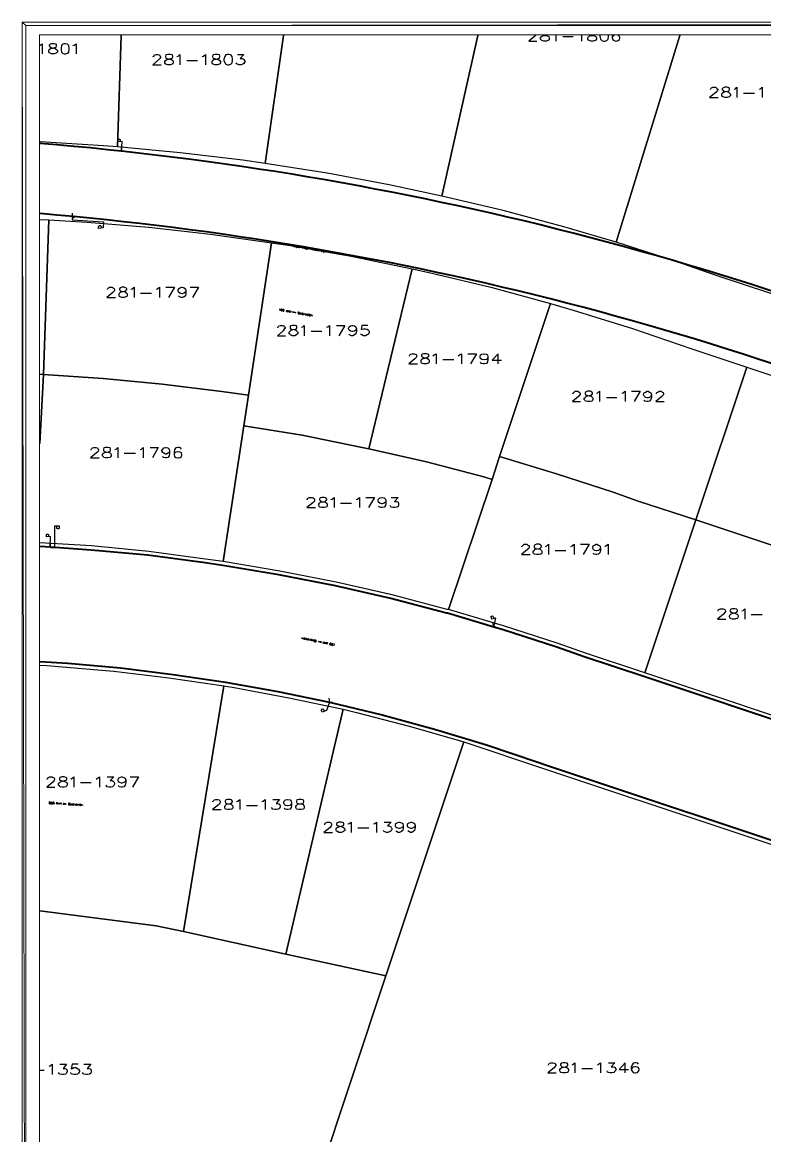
# Model space of a CAD drawing. Header units: inches. Extents: x 5 to 844, y 8 to 596.
# Drawn here: x 5.2 to 239, y 245.1 to 595.8 of the extents above; entities that cross this region are included whole.
import ezdxf

# ---------------------------------------------------------------- set-up
doc = ezdxf.new("R2010")
doc.units = ezdxf.units.IN
doc.header["$MEASUREMENT"] = 0
doc.layers.add('PDF_Geometry', color=7, linetype='Continuous')

msp = doc.modelspace()

# ---------------------------------------------------------------- linework, layer by layer
at = {"layer": 'PDF_Geometry', "lineweight": 0}
for points in [[(843.66, 595.79), (6.31, 594.76), (5.16, 595.79), (843.66, 595.79)], [(6.31, 594.76), (5.16, 595.79), (6.31, 9.14), (6.31, 594.76)], [(5.16, 595.79), (6.31, 9.14), (5.16, 8.11), (5.16, 595.79)], [(842.63, 594.76), (843.66, 595.79), (6.31, 594.76), (842.63, 594.76)], [(735.15, 143.06), (735.15, 591.8), (10.56, 591.8), (10.56, 12.74)]]:
    msp.add_lwpolyline(points, dxfattribs=at)
at = {"layer": 'PDF_Geometry', "color": 9, "lineweight": 25, "true_color": 0xbababa}
for points in [[(36.27, 591.67), (35.11, 556.57), (30.74, 556.83), (10.94, 558.11), (10.69, 558.11)], [(87.44, 591.67), (81.65, 551.3), (74.58, 552.33), (54.91, 554.64), (35.11, 556.57), (36.27, 591.67)], [(148.64, 591.67), (137.32, 541.02), (120.74, 544.62), (101.19, 548.22), (81.65, 551.3), (87.44, 591.67)], [(212.28, 591.67), (192.22, 526.49), (175.76, 531.37), (156.61, 536.52), (137.32, 541.02), (148.64, 591.67)], [(276.81, 591.67), (266.02, 559.14), (248.92, 507.72), (223.72, 516.07), (211.12, 520.45), (192.22, 526.49), (212.28, 591.67)], [(10.69, 533.69), (13.51, 533.56), (11.84, 484.83), (10.69, 484.96)], [(11.84, 484.83), (13.51, 533.56), (25.6, 532.79), (45.01, 531.24), (64.43, 529.06), (83.71, 526.36), (76.38, 478.28), (68.03, 479.43), (49.25, 481.75), (30.61, 483.55), (11.84, 484.83)], [(74.97, 468.63), (76.38, 478.28), (83.71, 526.36), (89.62, 525.46), (108.78, 522.12), (127.94, 518.13), (114.31, 461.43), (111.74, 461.95), (93.35, 465.68), (74.97, 468.63)], [(114.31, 461.43), (127.94, 518.13), (133.72, 516.85), (152.75, 512.35), (171.52, 507.2), (155.45, 458.99), (153.14, 451.79), (150.56, 452.56), (132.44, 457.32), (114.31, 461.43)], [(155.45, 458.99), (171.52, 507.2), (178.72, 505.15), (197.36, 499.36), (215.75, 493.06), (233.36, 487.15), (217.29, 439.06), (199.16, 444.98), (191.32, 447.81), (173.45, 453.59), (155.45, 458.99)], [(10.69, 484.96), (11.84, 484.83), (10.69, 463.11)], [(10.69, 463.11), (11.84, 484.83), (30.61, 483.55), (49.25, 481.75), (68.03, 479.43), (76.38, 478.28), (74.97, 468.63), (68.41, 425.95), (62.88, 426.72), (45.01, 429.04), (27.01, 430.84), (10.69, 431.86)], [(217.29, 439.06), (233.36, 487.15), (295.07, 466.71), (279, 418.49), (217.29, 439.06)], [(68.41, 425.95), (74.97, 468.63), (93.35, 465.68), (111.74, 461.95), (114.31, 461.43), (132.44, 457.32), (150.56, 452.56), (153.14, 451.79), (139.38, 410.78), (138.99, 410.78), (121.64, 415.41), (104.02, 419.39), (86.28, 422.86), (68.41, 425.95)], [(139.38, 410.78), (153.14, 451.79), (155.45, 458.99), (173.45, 453.59), (191.32, 447.81), (199.16, 444.98), (217.29, 439.06), (201.22, 390.85), (182.58, 397.02), (173.96, 400.11), (156.74, 405.64), (139.38, 410.78)], [(201.22, 390.85), (217.29, 439.06), (279, 418.49), (262.93, 370.28), (201.22, 390.85)], [(10.69, 393.29), (12.87, 393.17), (30.23, 391.75), (33.96, 391.37), (51.31, 389.31), (68.67, 386.74), (55.94, 309.34), (47.33, 311.14), (10.69, 315.9)], [(55.94, 309.34), (68.67, 386.74), (71.88, 386.22), (89.11, 383.01), (106.21, 379.41), (88.21, 302.27), (55.94, 309.34)], [(88.21, 302.27), (106.21, 379.41), (110.45, 378.38), (127.42, 374.01), (144.26, 369.12), (119.71, 295.46), (88.21, 302.27)], [(87.7, 199.03), (119.71, 295.46), (144.26, 369.12), (169.98, 360.51), (285.81, 321.94), (229.89, 154.29), (145.81, 182.19), (126.52, 188.36), (107.11, 194.02), (87.7, 199.03)], [(10.69, 315.9), (47.33, 311.14), (55.94, 309.34), (88.21, 302.27), (119.71, 295.46), (87.7, 199.03), (78.44, 201.35), (69.18, 203.4), (59.93, 205.46), (50.67, 207.26), (41.41, 209.06), (32.03, 210.73), (21.74, 212.4), (11.59, 213.95), (10.69, 214.08)]]:
    msp.add_lwpolyline(points, dxfattribs=at)
at = {"layer": 'PDF_Geometry', "lineweight": 25}
for points in [[(339.81, 591.67), (340.97, 591.28), (388.54, 575.47), (396.25, 560.04), (369.64, 480.33), (354.21, 472.62), (306.64, 488.43), (248.92, 507.72), (223.72, 516.07), (211.12, 520.45), (192.22, 526.49), (175.76, 531.37), (156.61, 536.52), (137.32, 541.02), (120.74, 544.62), (101.19, 548.22), (81.65, 551.3), (74.58, 552.33), (54.91, 554.64), (35.11, 556.57), (30.74, 556.83), (10.94, 558.11), (10.69, 558.11)], [(166.89, 591.67), (166.63, 591.41), (164.71, 589.87), (167.28, 589.87)], [(169.85, 591.67), (169.98, 591.67), (170.62, 591.54), (171.01, 591.28), (171.13, 590.9), (171.13, 590.51), (171.01, 590.13), (170.75, 590), (170.23, 589.87), (169.46, 589.87), (168.82, 590), (168.69, 590.13), (168.43, 590.51), (168.43, 590.9), (168.69, 591.28), (169.08, 591.54), (169.59, 591.67), (169.72, 591.67)], [(173.19, 591.67), (173.19, 589.87)], [(175.38, 591.28), (178.72, 591.28)], [(181.29, 591.67), (181.29, 589.87)], [(184.76, 591.67), (184.89, 591.67), (185.4, 591.54), (185.79, 591.28), (186.05, 590.9), (186.05, 590.51), (185.79, 590.13), (185.66, 590), (185.02, 589.87), (184.25, 589.87), (183.73, 590), (183.48, 590.13), (183.35, 590.51), (183.35, 590.9), (183.48, 591.28), (183.86, 591.54), (184.51, 591.67), (184.63, 591.67)], [(187.2, 591.67), (187.08, 591.67), (187.08, 591.28), (187.33, 590.51), (187.72, 590), (188.23, 589.87), (188.62, 589.87), (189.26, 590), (189.65, 590.51), (189.78, 591.28), (189.78, 591.67)], [(190.93, 591.67), (190.93, 590.9), (191.19, 590.38), (191.58, 590), (192.09, 589.87), (192.22, 589.87), (192.86, 590), (193.25, 590.38), (193.38, 590.77), (193.38, 590.9), (193.25, 591.41), (192.86, 591.67), (192.73, 591.67)], [(191.58, 591.67), (191.19, 591.41), (190.93, 590.9)], [(10.69, 588.46), (10.81, 588.58), (11.46, 588.97), (11.46, 585.88)], [(14.41, 588.97), (13.9, 588.84), (13.64, 588.58), (13.64, 588.33), (13.9, 587.94), (14.28, 587.81), (15.06, 587.68), (15.57, 587.56), (15.96, 587.17), (16.21, 586.91), (16.21, 586.4), (15.96, 586.14), (15.83, 586.01), (15.18, 585.88), (14.41, 585.88), (13.9, 586.01), (13.64, 586.14), (13.51, 586.4), (13.51, 586.91), (13.64, 587.17), (14.03, 587.56), (14.67, 587.68), (15.44, 587.81), (15.83, 587.94), (15.96, 588.33), (15.96, 588.58), (15.83, 588.84), (15.18, 588.97), (14.41, 588.97)], [(18.4, 588.97), (17.88, 588.84), (17.5, 588.46), (17.37, 587.68), (17.37, 587.17), (17.5, 586.4), (17.88, 586.01), (18.4, 585.88), (18.78, 585.88), (19.43, 586.01), (19.81, 586.4), (19.94, 587.17), (19.94, 587.68), (19.81, 588.46), (19.43, 588.84), (18.78, 588.97), (18.4, 588.97)], [(21.1, 588.46), (21.48, 588.58), (22.13, 588.97), (22.13, 585.88)], [(46.43, 584.86), (46.43, 584.99), (46.68, 585.24), (46.81, 585.5), (47.2, 585.63), (47.97, 585.63), (48.35, 585.5), (48.48, 585.24), (48.74, 584.99), (48.74, 584.73), (48.48, 584.34), (48.1, 583.96), (46.3, 582.41), (48.87, 582.41)], [(51.05, 585.63), (50.41, 585.5), (50.28, 585.11), (50.28, 584.86), (50.41, 584.47), (50.8, 584.34), (51.57, 584.21), (52.21, 584.09), (52.6, 583.7), (52.73, 583.44), (52.73, 583.06), (52.6, 582.67), (52.34, 582.54), (51.83, 582.41), (51.05, 582.41), (50.41, 582.54), (50.28, 582.67), (50.03, 583.06), (50.03, 583.44), (50.28, 583.7), (50.67, 584.09), (51.18, 584.21), (51.95, 584.34), (52.34, 584.47), (52.6, 584.86), (52.6, 585.11), (52.34, 585.5), (51.83, 585.63), (51.05, 585.63)], [(53.88, 584.99), (54.27, 585.11), (54.78, 585.63), (54.78, 582.41)], [(56.97, 583.7), (60.31, 583.7)], [(61.85, 584.99), (62.24, 585.11), (62.88, 585.63), (62.88, 582.41)], [(65.84, 585.63), (65.33, 585.5), (65.07, 585.11), (65.07, 584.86), (65.33, 584.47), (65.71, 584.34), (66.48, 584.21), (67, 584.09), (67.38, 583.7), (67.64, 583.44), (67.64, 583.06), (67.38, 582.67), (67.25, 582.54), (66.61, 582.41), (65.84, 582.41), (65.33, 582.54), (65.07, 582.67), (64.94, 583.06), (64.94, 583.44), (65.07, 583.7), (65.45, 584.09), (66.1, 584.21), (66.87, 584.34), (67.25, 584.47), (67.38, 584.86), (67.38, 585.11), (67.25, 585.5), (66.61, 585.63), (65.84, 585.63)], [(69.83, 585.63), (69.31, 585.5), (68.93, 584.99), (68.67, 584.21), (68.67, 583.7), (68.93, 583.06), (69.31, 582.54), (69.83, 582.41), (70.21, 582.41), (70.85, 582.54), (71.24, 583.06), (71.37, 583.7), (71.37, 584.21), (71.24, 584.99), (70.85, 585.5), (70.21, 585.63), (69.83, 585.63)], [(72.91, 585.63), (74.97, 585.63), (73.81, 584.34), (74.45, 584.34), (74.84, 584.21), (74.97, 584.09), (75.22, 583.57), (75.22, 583.31), (74.97, 582.8), (74.58, 582.54), (74.07, 582.41), (73.42, 582.41), (72.91, 582.54), (72.78, 582.67), (72.52, 583.06)], [(221.92, 574.57), (221.92, 574.7), (222.05, 574.96), (222.3, 575.09), (222.69, 575.34), (223.46, 575.34), (223.85, 575.09), (223.97, 574.96), (224.23, 574.7), (224.23, 574.44), (223.97, 574.06), (223.59, 573.67), (221.66, 572.13), (224.36, 572.13)], [(226.42, 575.34), (225.9, 575.09), (225.65, 574.83), (225.65, 574.57), (225.9, 574.19), (226.29, 574.06), (227.06, 573.93), (227.57, 573.8), (227.96, 573.41), (228.22, 573.16), (228.22, 572.77), (227.96, 572.39), (227.83, 572.26), (227.19, 572.13), (226.42, 572.13), (225.9, 572.26), (225.65, 572.39), (225.52, 572.77), (225.52, 573.16), (225.65, 573.41), (226.03, 573.8), (226.67, 573.93), (227.45, 574.06), (227.83, 574.19), (227.96, 574.57), (227.96, 574.83), (227.83, 575.09), (227.19, 575.34), (226.42, 575.34)], [(229.37, 574.7), (229.76, 574.83), (230.27, 575.34), (230.27, 572.13)], [(237.35, 574.7), (237.73, 574.83), (238.25, 575.34), (238.25, 572.13)], [(232.33, 573.41), (235.8, 573.41)], [(10.69, 533.69), (13.51, 533.56), (25.6, 532.79), (45.01, 531.24), (64.43, 529.06), (83.71, 526.36), (89.62, 525.46), (108.78, 522.12), (127.94, 518.13), (133.72, 516.85), (152.75, 512.35), (171.52, 507.2), (178.72, 505.15), (197.36, 499.36), (215.75, 493.06), (233.36, 487.15), (295.07, 466.71)], [(32.03, 511.57), (32.03, 511.7), (32.16, 511.96), (32.28, 512.09), (32.67, 512.35), (33.44, 512.35), (33.83, 512.09), (34.08, 511.96), (34.21, 511.7), (34.21, 511.32), (34.08, 511.06), (33.7, 510.67), (31.77, 509.13), (34.47, 509.13)], [(36.53, 512.35), (36.01, 512.09), (35.76, 511.83), (35.76, 511.57), (36.01, 511.19), (36.4, 511.06), (37.17, 510.93), (37.68, 510.8), (38.07, 510.42), (38.2, 510.16), (38.2, 509.65), (38.07, 509.39), (37.81, 509.26), (37.3, 509.13), (36.53, 509.13), (36.01, 509.26), (35.76, 509.39), (35.63, 509.65), (35.63, 510.16), (35.76, 510.42), (36.14, 510.8), (36.78, 510.93), (37.43, 511.06), (37.81, 511.19), (38.07, 511.57), (38.07, 511.83), (37.81, 512.09), (37.3, 512.35), (36.53, 512.35)], [(39.36, 511.7), (39.74, 511.83), (40.38, 512.35), (40.38, 509.13)], [(47.45, 511.7), (47.71, 511.83), (48.35, 512.35), (48.35, 509.13)], [(50.41, 512.35), (53.11, 512.35), (51.18, 509.13)], [(56.71, 511.19), (56.58, 510.8), (56.2, 510.42), (55.55, 510.29), (55.43, 510.29), (54.78, 510.42), (54.4, 510.8), (54.27, 511.19), (54.27, 511.32), (54.4, 511.83), (54.78, 512.09), (55.43, 512.35), (55.55, 512.35), (56.2, 512.09), (56.58, 511.83), (56.71, 511.19), (56.71, 510.42), (56.58, 509.65), (56.2, 509.26), (55.55, 509.13), (55.17, 509.13), (54.65, 509.26), (54.4, 509.52)], [(58, 512.35), (60.7, 512.35), (58.77, 509.13)], [(42.44, 510.42), (45.91, 510.42)], [(85.64, 499.49), (85.64, 499.75), (85.9, 500), (86.02, 500.13), (86.41, 500.26), (87.18, 500.26), (87.57, 500.13), (87.7, 500), (87.95, 499.75), (87.95, 499.36), (87.7, 499.1), (87.31, 498.59), (85.51, 497.05), (88.08, 497.05)], [(90.27, 500.26), (89.62, 500.13), (89.5, 499.87), (89.5, 499.49), (89.62, 499.23), (90.01, 499.1), (90.78, 498.98), (91.3, 498.85), (91.68, 498.46), (91.94, 498.2), (91.94, 497.69), (91.68, 497.43), (91.55, 497.3), (91.04, 497.05), (90.27, 497.05), (89.62, 497.3), (89.5, 497.43), (89.24, 497.69), (89.24, 498.2), (89.5, 498.46), (89.88, 498.85), (90.4, 498.98), (91.17, 499.1), (91.55, 499.23), (91.68, 499.49), (91.68, 499.87), (91.55, 500.13), (91.04, 500.26), (90.27, 500.26)], [(93.1, 499.75), (93.48, 499.87), (94, 500.26), (94, 497.05)], [(96.18, 498.46), (99.52, 498.46)], [(101.07, 499.75), (101.45, 499.87), (101.97, 500.26), (101.97, 497.05)], [(104.15, 500.26), (106.72, 500.26), (104.92, 497.05)], [(110.45, 499.23), (110.19, 498.85), (109.81, 498.46), (109.29, 498.33), (109.04, 498.33), (108.52, 498.46), (108.14, 498.85), (107.88, 499.23), (107.88, 499.36), (108.14, 499.87), (108.52, 500.13), (109.04, 500.26), (109.29, 500.26), (109.81, 500.13), (110.19, 499.87), (110.45, 499.23), (110.45, 498.46), (110.19, 497.69), (109.81, 497.3), (109.29, 497.05), (108.91, 497.05), (108.27, 497.3), (108.14, 497.56)], [(114.05, 500.26), (112.12, 500.26), (111.87, 498.98), (112.12, 499.1), (112.64, 499.23), (113.28, 499.23), (113.79, 499.1), (114.18, 498.85), (114.44, 498.33), (114.44, 498.08), (114.18, 497.56), (113.79, 497.3), (113.28, 497.05), (112.64, 497.05), (112.12, 497.3), (111.87, 497.43), (111.74, 497.69)], [(127.17, 490.62), (127.17, 490.75), (127.29, 491.13), (127.42, 491.26), (127.81, 491.39), (128.58, 491.39), (128.96, 491.26), (129.22, 491.13), (129.35, 490.75), (129.35, 490.49), (129.22, 490.23), (128.84, 489.72), (126.91, 488.18), (129.61, 488.18)], [(131.66, 491.39), (131.15, 491.26), (130.89, 491), (130.89, 490.62), (131.15, 490.36), (131.54, 490.23), (132.31, 489.98), (132.82, 489.85), (133.21, 489.59), (133.34, 489.33), (133.34, 488.82), (133.21, 488.56), (132.95, 488.3), (132.44, 488.18), (131.66, 488.18), (131.15, 488.3), (130.89, 488.56), (130.76, 488.82), (130.76, 489.33), (130.89, 489.59), (131.28, 489.85), (131.92, 489.98), (132.56, 490.23), (132.95, 490.36), (133.21, 490.62), (133.21, 491), (132.95, 491.26), (132.44, 491.39), (131.66, 491.39)], [(134.49, 490.75), (134.88, 491), (135.52, 491.39), (135.52, 488.18)], [(142.46, 490.75), (142.85, 491), (143.49, 491.39), (143.49, 488.18)], [(145.55, 491.39), (148.25, 491.39), (146.32, 488.18)], [(151.85, 490.36), (151.72, 489.85), (151.34, 489.59), (150.69, 489.46), (150.56, 489.46), (149.92, 489.59), (149.54, 489.85), (149.41, 490.36), (149.41, 490.49), (149.54, 491), (149.92, 491.26), (150.56, 491.39), (150.69, 491.39), (151.34, 491.26), (151.72, 491), (151.85, 490.36), (151.85, 489.59), (151.72, 488.82), (151.34, 488.3), (150.69, 488.18), (150.31, 488.18), (149.79, 488.3), (149.54, 488.69)], [(155.06, 488.18), (155.06, 491.39), (153.14, 489.33), (156.09, 489.33)], [(137.58, 489.59), (141.05, 489.59)], [(178.59, 478.79), (178.59, 478.92), (178.85, 479.18), (178.98, 479.3), (179.36, 479.56), (180.13, 479.56), (180.52, 479.3), (180.65, 479.18), (180.91, 478.92), (180.91, 478.66), (180.65, 478.28), (180.39, 477.89), (178.46, 476.35), (181.03, 476.35)], [(183.22, 479.56), (182.58, 479.3), (182.45, 479.05), (182.45, 478.79), (182.58, 478.4), (182.96, 478.28), (183.73, 478.15), (184.38, 478.02), (184.76, 477.63), (184.89, 477.38), (184.89, 476.99), (184.76, 476.6), (184.51, 476.48), (183.99, 476.35), (183.22, 476.35), (182.58, 476.48), (182.45, 476.6), (182.19, 476.99), (182.19, 477.38), (182.45, 477.63), (182.83, 478.02), (183.35, 478.15), (184.12, 478.28), (184.51, 478.4), (184.76, 478.79), (184.76, 479.05), (184.51, 479.3), (183.99, 479.56), (183.22, 479.56)], [(186.05, 478.92), (186.43, 479.05), (186.95, 479.56), (186.95, 476.35)], [(189.13, 477.63), (192.48, 477.63)], [(194.02, 478.92), (194.4, 479.05), (195.05, 479.56), (195.05, 476.35)], [(197.1, 479.56), (199.8, 479.56), (197.88, 476.35)], [(203.4, 478.4), (203.15, 478.02), (202.76, 477.63), (202.25, 477.5), (201.99, 477.5), (201.48, 477.63), (201.09, 478.02), (200.83, 478.4), (200.83, 478.66), (201.09, 479.05), (201.48, 479.3), (201.99, 479.56), (202.25, 479.56), (202.76, 479.3), (203.15, 479.05), (203.4, 478.4), (203.4, 477.63), (203.15, 476.99), (202.76, 476.48), (202.25, 476.35), (201.86, 476.35), (201.22, 476.48), (201.09, 476.73)], [(204.95, 478.79), (204.95, 478.92), (205.08, 479.18), (205.33, 479.3), (205.72, 479.56), (206.36, 479.56), (206.75, 479.3), (207, 479.18), (207.13, 478.92), (207.13, 478.66), (207, 478.28), (206.62, 477.89), (204.69, 476.35), (207.39, 476.35)], [(26.88, 461.05), (26.88, 461.18), (27.01, 461.43), (27.27, 461.69), (27.66, 461.82), (28.43, 461.82), (28.81, 461.69), (28.94, 461.43), (29.2, 461.18), (29.2, 460.92), (28.94, 460.53), (28.56, 460.15), (26.63, 458.61), (29.33, 458.61)], [(31.38, 461.82), (30.87, 461.69), (30.74, 461.31), (30.74, 461.05), (30.87, 460.79), (31.26, 460.53), (32.03, 460.41), (32.54, 460.28), (32.93, 460.02), (33.18, 459.63), (33.18, 459.25), (32.93, 458.86), (32.8, 458.73), (32.16, 458.61), (31.38, 458.61), (30.87, 458.73), (30.74, 458.86), (30.48, 459.25), (30.48, 459.63), (30.74, 460.02), (31.13, 460.28), (31.64, 460.41), (32.41, 460.53), (32.8, 460.79), (32.93, 461.05), (32.93, 461.31), (32.8, 461.69), (32.16, 461.82), (31.38, 461.82)], [(34.34, 461.18), (34.73, 461.31), (35.24, 461.82), (35.24, 458.61)], [(37.3, 460.02), (40.77, 460.02)], [(42.31, 461.18), (42.7, 461.31), (43.21, 461.82), (43.21, 458.61)], [(45.4, 461.82), (47.97, 461.82), (46.17, 458.61)], [(51.57, 460.79), (51.44, 460.28), (51.05, 460.02), (50.54, 459.76), (50.28, 459.76), (49.77, 460.02), (49.38, 460.28), (49.13, 460.79), (49.13, 460.92), (49.38, 461.31), (49.77, 461.69), (50.28, 461.82), (50.54, 461.82), (51.05, 461.69), (51.44, 461.31), (51.57, 460.79), (51.57, 460.02), (51.44, 459.25), (51.05, 458.73), (50.54, 458.61), (50.15, 458.61), (49.51, 458.73), (49.38, 458.99)], [(55.3, 461.31), (55.04, 461.69), (54.53, 461.82), (54.14, 461.82), (53.5, 461.69), (53.11, 461.18), (52.98, 460.41), (52.98, 459.63), (53.11, 458.99), (53.5, 458.73), (54.14, 458.61), (54.27, 458.61), (54.91, 458.73), (55.3, 458.99), (55.43, 459.51), (55.43, 459.63), (55.3, 460.15), (54.91, 460.41), (54.27, 460.53), (54.14, 460.53), (53.5, 460.41), (53.11, 460.15), (52.98, 459.63)], [(94.9, 445.36), (94.9, 445.49), (95.15, 445.75), (95.28, 446.01), (95.67, 446.13), (96.44, 446.13), (96.82, 446.01), (97.08, 445.75), (97.21, 445.49), (97.21, 445.23), (97.08, 444.85), (96.7, 444.46), (94.77, 442.92), (97.47, 442.92)], [(99.52, 446.13), (99.01, 446.01), (98.75, 445.62), (98.75, 445.36), (99.01, 445.11), (99.4, 444.85), (100.04, 444.72), (100.68, 444.59), (101.07, 444.33), (101.19, 443.95), (101.19, 443.56), (101.07, 443.18), (100.81, 443.05), (100.29, 442.92), (99.52, 442.92), (99.01, 443.05), (98.75, 443.18), (98.62, 443.56), (98.62, 443.95), (98.75, 444.33), (99.14, 444.59), (99.78, 444.72), (100.42, 444.85), (100.81, 445.11), (101.07, 445.36), (101.07, 445.62), (100.81, 446.01), (100.29, 446.13), (99.52, 446.13)], [(102.35, 445.49), (102.74, 445.62), (103.38, 446.13), (103.38, 442.92)], [(110.32, 445.49), (110.71, 445.62), (111.35, 446.13), (111.35, 442.92)], [(113.41, 446.13), (116.11, 446.13), (114.18, 442.92)], [(119.71, 445.11), (119.58, 444.59), (119.19, 444.33), (118.55, 444.08), (118.42, 444.08), (117.78, 444.33), (117.39, 444.59), (117.27, 445.11), (117.27, 445.23), (117.39, 445.62), (117.78, 446.01), (118.42, 446.13), (118.55, 446.13), (119.19, 446.01), (119.58, 445.62), (119.71, 445.11), (119.71, 444.33), (119.58, 443.56), (119.19, 443.05), (118.55, 442.92), (118.17, 442.92), (117.65, 443.05), (117.39, 443.31)], [(121.38, 446.13), (123.57, 446.13), (122.41, 444.85), (122.92, 444.85), (123.31, 444.72), (123.57, 444.59), (123.69, 444.08), (123.69, 443.82), (123.57, 443.31), (123.18, 443.05), (122.54, 442.92), (122.02, 442.92), (121.38, 443.05), (121.25, 443.18), (120.99, 443.56)], [(105.44, 444.33), (108.91, 444.33)], [(262.93, 370.28), (201.22, 390.85), (182.58, 397.02), (173.96, 400.11), (156.74, 405.64), (139.38, 410.78), (138.99, 410.78), (121.64, 415.41), (104.02, 419.39), (86.28, 422.86), (68.41, 425.95), (62.88, 426.72), (45.01, 429.04), (27.01, 430.84), (10.69, 431.86)], [(162.52, 430.58), (162.52, 430.71), (162.78, 430.96), (162.91, 431.09), (163.29, 431.35), (164.06, 431.35), (164.45, 431.09), (164.71, 430.96), (164.83, 430.71), (164.83, 430.32), (164.71, 430.06), (164.32, 429.68), (162.39, 428.14), (165.09, 428.14)], [(167.15, 431.35), (166.51, 431.09), (166.38, 430.84), (166.38, 430.58), (166.51, 430.19), (166.89, 430.06), (167.66, 429.94), (168.31, 429.81), (168.69, 429.42), (168.82, 429.16), (168.82, 428.65), (168.69, 428.39), (168.43, 428.26), (167.92, 428.14), (167.15, 428.14), (166.51, 428.26), (166.38, 428.39), (166.12, 428.65), (166.12, 429.16), (166.38, 429.42), (166.76, 429.81), (167.28, 429.94), (168.05, 430.06), (168.43, 430.19), (168.69, 430.58), (168.69, 430.84), (168.43, 431.09), (167.92, 431.35), (167.15, 431.35)], [(169.98, 430.71), (170.36, 430.84), (170.88, 431.35), (170.88, 428.14)], [(173.06, 429.42), (176.41, 429.42)], [(177.95, 430.71), (178.33, 430.84), (178.98, 431.35), (178.98, 428.14)], [(181.03, 431.35), (183.73, 431.35), (181.81, 428.14)], [(187.33, 430.19), (187.08, 429.81), (186.69, 429.42), (186.18, 429.29), (185.92, 429.29), (185.4, 429.42), (185.02, 429.81), (184.89, 430.19), (184.89, 430.32), (185.02, 430.84), (185.4, 431.09), (185.92, 431.35), (186.18, 431.35), (186.69, 431.09), (187.08, 430.84), (187.33, 430.19), (187.33, 429.42), (187.08, 428.65), (186.69, 428.26), (186.18, 428.14), (185.79, 428.14), (185.28, 428.26), (185.02, 428.52)], [(188.62, 430.71), (189, 430.84), (189.65, 431.35), (189.65, 428.14)], [(224.36, 410.27), (224.36, 410.39), (224.49, 410.78), (224.75, 410.91), (225.13, 411.04), (225.9, 411.04), (226.29, 410.91), (226.42, 410.78), (226.67, 410.39), (226.67, 410.14), (226.42, 409.88), (226.03, 409.37), (224.1, 407.82), (226.8, 407.82)], [(228.86, 411.04), (228.35, 410.91), (228.09, 410.52), (228.09, 410.27), (228.35, 410.01), (228.73, 409.88), (229.5, 409.62), (230.02, 409.49), (230.4, 409.24), (230.66, 408.85), (230.66, 408.47), (230.4, 408.08), (230.27, 407.95), (229.63, 407.82), (228.86, 407.82), (228.35, 407.95), (228.09, 408.08), (227.96, 408.47), (227.96, 408.85), (228.09, 409.24), (228.47, 409.49), (229.12, 409.62), (229.89, 409.88), (230.27, 410.01), (230.4, 410.27), (230.4, 410.52), (230.27, 410.91), (229.63, 411.04), (228.86, 411.04)], [(231.82, 410.39), (232.2, 410.52), (232.72, 411.04), (232.72, 407.82)], [(234.77, 409.24), (238.25, 409.24)], [(10.69, 393.29), (12.87, 393.17), (30.23, 391.75), (33.96, 391.37), (51.31, 389.31), (68.67, 386.74), (71.88, 386.22), (89.11, 383.01), (106.21, 379.41), (110.45, 378.38), (127.42, 374.01), (144.26, 369.12), (169.98, 360.51), (285.81, 321.94), (427.62, 274.76), (371.7, 106.98)], [(13, 357.3), (13, 357.42), (13.26, 357.81), (13.39, 357.94), (13.77, 358.07), (14.54, 358.07), (14.93, 357.94), (15.18, 357.81), (15.31, 357.42), (15.31, 357.17), (15.18, 356.91), (14.8, 356.4), (12.87, 354.85), (15.44, 354.85)], [(17.63, 358.07), (16.98, 357.94), (16.86, 357.68), (16.86, 357.3), (16.98, 357.04), (17.37, 356.91), (18.14, 356.78), (18.78, 356.53), (19.17, 356.27), (19.3, 356.01), (19.3, 355.5), (19.17, 355.24), (18.91, 354.98), (18.4, 354.85), (17.63, 354.85), (16.98, 354.98), (16.86, 355.24), (16.6, 355.5), (16.6, 356.01), (16.86, 356.27), (17.24, 356.53), (17.76, 356.78), (18.53, 356.91), (18.91, 357.04), (19.17, 357.3), (19.17, 357.68), (18.91, 357.94), (18.4, 358.07), (17.63, 358.07)], [(20.46, 357.42), (20.84, 357.68), (21.36, 358.07), (21.36, 354.85)], [(28.43, 357.42), (28.81, 357.68), (29.46, 358.07), (29.46, 354.85)], [(31.9, 358.07), (33.96, 358.07), (32.8, 356.91), (33.44, 356.91), (33.83, 356.78), (33.96, 356.53), (34.21, 356.14), (34.21, 355.75), (33.96, 355.37), (33.57, 354.98), (33.06, 354.85), (32.41, 354.85), (31.9, 354.98), (31.64, 355.24), (31.51, 355.5)], [(37.81, 357.04), (37.56, 356.53), (37.17, 356.27), (36.66, 356.14), (36.4, 356.14), (35.88, 356.27), (35.5, 356.53), (35.37, 357.04), (35.37, 357.17), (35.5, 357.68), (35.88, 357.94), (36.4, 358.07), (36.66, 358.07), (37.17, 357.94), (37.56, 357.68), (37.81, 357.04), (37.81, 356.27), (37.56, 355.5), (37.17, 354.98), (36.66, 354.85), (36.27, 354.85), (35.63, 354.98), (35.5, 355.37)], [(39.1, 358.07), (41.8, 358.07), (39.87, 354.85)], [(23.54, 356.27), (26.88, 356.27)], [(65.2, 350.23), (65.2, 350.35), (65.45, 350.61), (65.58, 350.87), (65.97, 351), (66.74, 351), (67.13, 350.87), (67.38, 350.61), (67.51, 350.35), (67.51, 350.1), (67.38, 349.71), (67, 349.33), (65.07, 347.78), (67.77, 347.78)], [(69.83, 351), (69.31, 350.87), (69.05, 350.48), (69.05, 350.23), (69.31, 349.84), (69.7, 349.71), (70.34, 349.58), (70.98, 349.45), (71.37, 349.07), (71.5, 348.81), (71.5, 348.43), (71.37, 348.04), (71.11, 347.91), (70.6, 347.78), (69.83, 347.78), (69.31, 347.91), (69.05, 348.04), (68.93, 348.43), (68.93, 348.81), (69.05, 349.07), (69.44, 349.45), (70.08, 349.58), (70.73, 349.71), (71.11, 349.84), (71.37, 350.23), (71.37, 350.48), (71.11, 350.87), (70.6, 351), (69.83, 351)], [(72.65, 350.35), (73.04, 350.48), (73.68, 351), (73.68, 347.78)], [(80.62, 350.35), (81.01, 350.48), (81.65, 351), (81.65, 347.78)], [(84.1, 351), (86.15, 351), (85.12, 349.71), (85.64, 349.71), (86.02, 349.58), (86.15, 349.45), (86.41, 348.94), (86.41, 348.68), (86.15, 348.17), (85.77, 347.91), (85.25, 347.78), (84.74, 347.78), (84.1, 347.91), (83.97, 348.04), (83.71, 348.43)], [(90.01, 349.84), (89.88, 349.45), (89.5, 349.07), (88.85, 348.94), (88.72, 348.94), (88.08, 349.07), (87.7, 349.45), (87.57, 349.84), (87.57, 350.1), (87.7, 350.48), (88.08, 350.87), (88.72, 351), (88.85, 351), (89.5, 350.87), (89.88, 350.48), (90.01, 349.84), (90.01, 349.07), (89.88, 348.43), (89.5, 347.91), (88.85, 347.78), (88.47, 347.78), (87.95, 347.91), (87.7, 348.17)], [(92.32, 351), (91.68, 350.87), (91.55, 350.48), (91.55, 350.23), (91.68, 349.84), (92.07, 349.71), (92.84, 349.58), (93.48, 349.45), (93.87, 349.07), (94, 348.81), (94, 348.43), (93.87, 348.04), (93.61, 347.91), (93.1, 347.78), (92.32, 347.78), (91.68, 347.91), (91.55, 348.04), (91.3, 348.43), (91.3, 348.81), (91.55, 349.07), (91.94, 349.45), (92.45, 349.58), (93.22, 349.71), (93.61, 349.84), (93.87, 350.23), (93.87, 350.48), (93.61, 350.87), (93.1, 351), (92.32, 351)], [(75.74, 349.07), (79.21, 349.07)], [(100.42, 343.03), (100.42, 343.28), (100.55, 343.54), (100.81, 343.67), (101.19, 343.8), (101.97, 343.8), (102.35, 343.67), (102.48, 343.54), (102.61, 343.28), (102.61, 342.9), (102.48, 342.64), (102.09, 342.13), (100.17, 340.58), (102.87, 340.58)], [(104.92, 343.8), (104.41, 343.67), (104.15, 343.41), (104.15, 343.03), (104.41, 342.77), (104.79, 342.64), (105.57, 342.51), (106.08, 342.25), (106.47, 342), (106.72, 341.74), (106.72, 341.23), (106.47, 340.97), (106.34, 340.84), (105.69, 340.58), (104.92, 340.58), (104.41, 340.84), (104.15, 340.97), (104.02, 341.23), (104.02, 341.74), (104.15, 342), (104.54, 342.25), (105.18, 342.51), (105.95, 342.64), (106.34, 342.77), (106.47, 343.03), (106.47, 343.41), (106.34, 343.67), (105.69, 343.8), (104.92, 343.8)], [(107.75, 343.28), (108.14, 343.41), (108.78, 343.8), (108.78, 340.58)], [(115.85, 343.28), (116.24, 343.41), (116.75, 343.8), (116.75, 340.58)], [(119.19, 343.8), (121.38, 343.8), (120.22, 342.64), (120.74, 342.64), (121.12, 342.51), (121.38, 342.25), (121.51, 341.87), (121.51, 341.48), (121.38, 341.1), (120.99, 340.84), (120.35, 340.58), (119.84, 340.58), (119.19, 340.84), (119.07, 340.97), (118.81, 341.23)], [(125.11, 342.77), (124.98, 342.25), (124.59, 342), (123.95, 341.87), (123.82, 341.87), (123.18, 342), (122.79, 342.25), (122.67, 342.77), (122.67, 342.9), (122.79, 343.41), (123.18, 343.67), (123.82, 343.8), (123.95, 343.8), (124.59, 343.67), (124.98, 343.41), (125.11, 342.77), (125.11, 342), (124.98, 341.23), (124.59, 340.84), (123.95, 340.58), (123.57, 340.58), (123.05, 340.84), (122.79, 341.1)], [(128.96, 342.77), (128.71, 342.25), (128.32, 342), (127.81, 341.87), (127.68, 341.87), (127.04, 342), (126.65, 342.25), (126.52, 342.77), (126.52, 342.9), (126.65, 343.41), (127.04, 343.67), (127.68, 343.8), (127.81, 343.8), (128.32, 343.67), (128.71, 343.41), (128.96, 342.77), (128.96, 342), (128.71, 341.23), (128.32, 340.84), (127.81, 340.58), (127.42, 340.58), (126.91, 340.84), (126.65, 341.1)], [(110.84, 342), (114.31, 342)], [(13.64, 266.92), (13.9, 267.04), (14.54, 267.56), (14.54, 264.34)], [(16.98, 267.56), (19.04, 267.56), (18.01, 266.27), (18.53, 266.27), (18.91, 266.14), (19.04, 266.02), (19.3, 265.5), (19.3, 265.24), (19.04, 264.73), (18.78, 264.47), (18.14, 264.34), (17.63, 264.34), (16.98, 264.47), (16.86, 264.6), (16.6, 264.99)], [(22.77, 267.56), (20.84, 267.56), (20.58, 266.14), (20.84, 266.27), (21.36, 266.53), (22, 266.53), (22.51, 266.27), (22.9, 266.02), (23.16, 265.5), (23.16, 265.24), (22.9, 264.73), (22.51, 264.47), (22, 264.34), (21.36, 264.34), (20.84, 264.47), (20.58, 264.6), (20.46, 264.99)], [(24.57, 267.56), (26.76, 267.56), (25.6, 266.27), (26.11, 266.27), (26.5, 266.14), (26.76, 266.02), (26.88, 265.5), (26.88, 265.24), (26.76, 264.73), (26.37, 264.47), (25.73, 264.34), (25.21, 264.34), (24.57, 264.47), (24.44, 264.6), (24.18, 264.99)], [(170.88, 267.3), (170.88, 267.43), (171.13, 267.82), (171.26, 267.94), (171.65, 268.07), (172.42, 268.07), (172.81, 267.94), (172.93, 267.82), (173.19, 267.43), (173.19, 267.17), (172.93, 266.79), (172.68, 266.4), (170.75, 264.86), (173.32, 264.86)], [(175.51, 268.07), (174.86, 267.94), (174.73, 267.56), (174.73, 267.3), (174.86, 267.04), (175.25, 266.79), (176.02, 266.66), (176.66, 266.53), (177.05, 266.27), (177.18, 265.89), (177.18, 265.5), (177.05, 265.12), (176.79, 264.99), (176.28, 264.86), (175.51, 264.86), (174.86, 264.99), (174.73, 265.12), (174.48, 265.5), (174.48, 265.89), (174.73, 266.27), (175.12, 266.53), (175.63, 266.66), (176.41, 266.79), (176.79, 267.04), (177.05, 267.3), (177.05, 267.56), (176.79, 267.94), (176.28, 268.07), (175.51, 268.07)], [(178.33, 267.43), (178.72, 267.56), (179.23, 268.07), (179.23, 264.86)], [(186.3, 267.43), (186.69, 267.56), (187.33, 268.07), (187.33, 264.86)], [(189.78, 268.07), (191.83, 268.07), (190.68, 266.79), (191.32, 266.79), (191.7, 266.66), (191.83, 266.53), (192.09, 266.14), (192.09, 265.76), (191.83, 265.37), (191.45, 264.99), (190.93, 264.86), (190.29, 264.86), (189.78, 264.99), (189.52, 265.12), (189.39, 265.5)], [(195.05, 264.86), (195.05, 268.07), (193.12, 265.89), (196.08, 265.89)], [(199.29, 267.56), (199.03, 267.94), (198.52, 268.07), (198.13, 268.07), (197.62, 267.94), (197.23, 267.43), (196.98, 266.66), (196.98, 265.89), (197.23, 265.37), (197.62, 264.99), (198.13, 264.86), (198.26, 264.86), (198.9, 264.99), (199.29, 265.37), (199.42, 265.76), (199.42, 265.89), (199.29, 266.4), (198.9, 266.66), (198.26, 266.79), (198.13, 266.79), (197.62, 266.66), (197.23, 266.4), (196.98, 265.89)], [(10.69, 265.76), (12.1, 265.76)], [(181.42, 266.27), (184.76, 266.27)]]:
    msp.add_lwpolyline(points, dxfattribs=at)
at = {"layer": 'PDF_Geometry', "color": 252, "lineweight": 20, "true_color": 0x989898}
for points in [[(10.69, 558.11), (10.94, 558.11), (30.74, 556.83), (35.11, 556.57), (54.91, 554.64), (74.58, 552.33), (81.65, 551.3), (101.19, 548.22), (120.74, 544.62), (137.32, 541.02), (156.61, 536.52), (175.76, 531.37), (192.22, 526.49), (211.12, 520.45), (223.72, 516.07), (248.92, 507.72), (306.64, 488.43), (354.21, 472.62), (369.64, 480.33), (396.25, 560.04), (388.54, 575.47), (340.97, 591.28), (339.81, 591.67)], [(295.07, 466.71), (233.36, 487.15), (215.75, 493.06), (197.36, 499.36), (178.72, 505.15), (171.52, 507.2), (152.75, 512.35), (133.72, 516.85), (127.94, 518.13), (108.78, 522.12), (89.62, 525.46), (83.71, 526.36), (64.43, 529.06), (45.01, 531.24), (25.6, 532.79), (13.51, 533.56), (10.69, 533.69)], [(10.69, 431.86), (27.01, 430.84), (45.01, 429.04), (62.88, 426.72), (68.41, 425.95), (86.28, 422.86), (104.02, 419.39), (121.51, 415.41), (138.99, 410.78), (139.38, 410.78), (156.74, 405.64), (173.96, 400.11), (182.58, 397.02), (201.22, 390.85), (262.93, 370.28)], [(371.7, 106.98), (427.62, 274.76), (285.81, 321.94), (169.98, 360.51), (144.26, 369.12), (127.42, 374.01), (110.45, 378.38), (106.21, 379.41), (89.11, 383.01), (71.88, 386.22), (68.67, 386.74), (51.31, 389.31), (33.96, 391.37), (30.23, 391.75), (12.87, 393.17), (10.69, 393.29)]]:
    msp.add_lwpolyline(points, dxfattribs=at)
at = {"layer": 'PDF_Geometry', "color": 6, "lineweight": 25}
for points in [[(36.66, 558.24), (35.37, 558.11), (35.37, 558.63), (35.37, 558.89), (35.37, 559.01), (35.5, 559.01), (35.76, 559.01), (35.88, 559.01), (35.88, 558.89), (36.01, 558.76), (36.01, 558.24)], [(30.61, 530.99), (29.2, 530.86), (29.2, 531.5), (29.33, 531.63), (29.33, 531.76), (29.46, 531.76), (29.71, 531.76), (29.84, 531.76), (29.84, 531.63), (29.97, 531.5), (29.97, 530.99)], [(15.44, 437.14), (16.73, 437.14), (16.73, 436.49), (16.73, 436.36), (16.6, 436.24), (16.47, 436.24), (16.34, 436.24), (16.21, 436.24), (16.08, 436.36), (16.08, 436.49), (16.08, 437.14)], [(14.03, 433.79), (12.74, 433.66), (12.74, 434.31), (12.74, 434.44), (12.87, 434.56), (13, 434.56), (13.13, 434.56), (13.26, 434.56), (13.39, 434.44), (13.39, 434.31), (13.39, 433.66)], [(154.29, 408.08), (153.01, 407.82), (152.88, 408.47), (152.88, 408.59), (152.88, 408.72), (153.01, 408.72), (153.26, 408.85), (153.39, 408.72), (153.52, 408.59), (153.65, 407.95)], [(100.94, 379.02), (99.65, 378.51), (99.4, 379.02), (99.4, 379.28), (99.52, 379.41), (99.78, 379.54), (99.91, 379.54), (100.04, 379.28), (100.29, 378.77)]]:
    msp.add_lwpolyline(points, dxfattribs=at)
at = {"layer": 'PDF_Geometry', "color": 4, "lineweight": 25}
for points in [[(36.4, 555.16), (36.66, 558.24)], [(20.84, 534.33), (20.84, 533.56), (30.74, 532.92), (30.61, 530.99)], [(15.44, 430.32), (15.44, 437.14)], [(13.9, 430.45), (14.03, 433.79)], [(153.65, 405.25), (154.29, 408.08)], [(101.97, 381.6), (100.94, 379.02)]]:
    msp.add_lwpolyline(points, dxfattribs=at)
at = {"layer": 'PDF_Geometry', "color": 1, "lineweight": 25}
for points in [[(36.27, 556.57), (36.4, 555.16), (37.17, 555.29)], [(20.84, 535.62), (20.84, 534.33), (21.61, 534.33)], [(90.91, 525.2), (90.78, 525.2), (90.65, 525.07), (90.52, 525.2), (90.52, 525.46)], [(90.91, 525.46), (90.78, 525.07)], [(91.3, 525.07), (91.42, 525.07), (91.42, 525.2), (91.42, 525.33), (91.3, 525.33), (91.17, 525.46), (91.17, 525.33), (91.04, 525.33), (91.04, 525.2), (91.17, 525.07), (91.3, 525.07)], [(91.68, 524.82), (91.55, 524.82), (91.68, 524.82)], [(91.68, 524.95), (91.68, 525.33)], [(91.94, 524.69), (92.07, 525.2), (91.94, 525.33)], [(92.07, 524.95), (91.94, 524.95)], [(92.32, 524.82), (92.45, 525.2)], [(92.32, 524.95), (92.45, 524.95), (92.45, 524.82), (92.58, 524.82), (92.71, 524.95), (92.71, 525.07), (92.71, 525.2), (92.58, 525.2), (92.45, 525.2), (92.32, 525.2)], [(93.1, 524.95), (93.1, 524.82), (92.97, 524.82), (92.84, 524.82)], [(93.22, 525.07), (93.1, 524.69)], [(93.74, 524.82), (93.35, 524.82), (93.35, 524.69), (93.48, 524.69), (93.61, 524.69), (93.74, 524.82), (93.74, 524.95), (93.61, 524.95), (93.61, 525.07), (93.48, 525.07), (93.35, 524.95)], [(94.25, 524.56), (94.12, 524.56), (94, 524.56), (94, 524.69), (93.87, 524.82), (94, 524.82), (94, 524.95), (94.12, 524.95), (94.25, 524.95), (94.38, 524.82)], [(94.38, 525.07), (94.25, 524.56), (94.25, 524.69)], [(94.77, 524.3), (94.9, 524.3), (94.9, 524.43), (95.02, 524.43), (95.02, 524.56), (95.02, 524.69), (94.9, 524.69), (94.9, 524.82), (94.77, 524.82), (94.64, 524.82), (94.51, 524.82), (94.51, 524.69), (94.51, 524.56), (94.51, 524.43), (94.51, 524.3), (94.64, 524.3), (94.77, 524.3)], [(96.18, 524.56), (96.18, 524.3), (96.05, 524.3), (95.92, 524.3), (95.8, 524.3), (95.8, 524.43), (95.92, 524.69)], [(96.44, 524.56), (96.44, 524.05)], [(97.85, 524.3), (97.72, 523.79), (97.6, 524.43), (97.21, 523.92), (97.34, 524.43)], [(98.62, 524.3), (98.5, 523.66), (98.37, 524.3), (97.98, 523.79), (98.11, 524.3)], [(99.52, 523.53), (99.65, 523.53), (99.65, 523.66), (99.78, 523.79), (99.78, 523.92), (99.65, 524.05), (99.52, 524.05), (99.4, 524.05), (99.27, 523.92), (99.27, 523.79), (99.27, 523.66), (99.4, 523.66), (99.4, 523.53), (99.52, 523.53)], [(100.17, 523.4), (100.29, 523.4), (100.29, 523.53), (100.42, 523.66), (100.42, 523.79), (100.42, 523.92), (100.29, 523.92), (100.17, 524.05), (100.04, 524.05), (100.04, 523.92), (99.91, 523.79), (99.91, 523.66), (99.91, 523.53), (100.04, 523.53), (100.04, 523.4), (100.17, 523.4)], [(100.81, 523.4), (100.81, 523.4), (100.68, 523.4), (100.81, 523.92)], [(86.15, 505.4), (86.15, 505.4), (86.28, 505.53), (86.15, 505.02)], [(86.8, 505.4), (86.67, 505.4), (86.67, 505.27), (86.54, 505.15), (86.67, 505.02), (86.67, 504.89), (86.8, 504.89), (86.92, 504.89), (86.92, 505.02), (87.05, 505.02), (87.05, 505.15), (87.05, 505.27), (86.92, 505.4), (86.8, 505.4)], [(87.44, 505.27), (87.31, 505.27), (87.18, 505.15), (87.18, 505.02), (87.18, 504.89), (87.31, 504.89), (87.31, 504.76), (87.44, 504.76), (87.57, 504.76), (87.57, 504.89), (87.7, 505.02), (87.7, 505.15), (87.57, 505.27), (87.44, 505.27)], [(88.34, 504.63), (88.47, 505.15), (88.6, 504.5), (88.98, 505.02), (88.85, 504.5)], [(89.11, 504.5), (89.24, 505.02), (89.37, 504.37), (89.75, 504.89), (89.62, 504.37)], [(90.52, 504.25), (90.52, 504.76)], [(90.78, 504.25), (90.78, 504.5), (90.91, 504.5), (91.04, 504.5), (91.17, 504.5), (91.17, 504.37), (91.04, 504.12)], [(92.2, 504.5), (92.07, 504.37), (91.94, 504.37), (91.94, 504.25), (91.94, 504.12), (92.07, 504.12), (92.07, 503.99), (92.2, 503.99), (92.32, 503.99), (92.45, 503.99), (92.45, 504.12), (92.45, 504.25), (92.45, 504.37), (92.32, 504.5), (92.2, 504.5)], [(92.58, 503.73), (92.71, 504.25), (92.71, 504.12)], [(92.71, 504.25), (92.84, 504.25), (92.97, 504.12), (92.97, 503.99), (92.97, 503.86), (92.84, 503.86), (92.71, 503.86), (92.58, 503.99)], [(93.22, 503.99), (93.61, 503.86), (93.61, 503.99), (93.48, 504.12), (93.35, 504.12), (93.35, 503.99), (93.22, 503.99), (93.22, 503.86), (93.35, 503.73), (93.48, 503.73), (93.61, 503.73)], [(93.74, 503.6), (93.87, 503.99), (93.87, 503.86)], [(93.87, 503.99), (94, 503.99), (94.12, 503.99)], [(94.51, 503.47), (94.64, 503.86), (94.51, 503.86), (94.38, 503.86), (94.25, 503.86), (94.25, 503.73), (94.25, 503.6), (94.38, 503.6), (94.51, 503.6)], [(95.02, 503.99), (94.9, 503.6), (94.9, 503.47), (95.02, 503.47)], [(94.9, 503.86), (95.02, 503.86)], [(95.28, 503.86), (95.41, 503.86), (95.28, 503.99), (95.28, 503.86)], [(95.28, 503.73), (95.28, 503.35)], [(95.67, 503.73), (95.54, 503.6), (95.54, 503.47), (95.54, 503.35), (95.67, 503.35), (95.8, 503.35), (95.92, 503.47), (95.92, 503.6), (95.8, 503.6), (95.8, 503.73), (95.67, 503.73)], [(96.05, 503.22), (96.18, 503.6), (96.05, 503.47)], [(96.18, 503.6), (96.31, 503.6), (96.44, 503.47), (96.44, 503.22)], [(13.9, 431.86), (13.9, 430.45), (14.67, 430.58)], [(14.16, 430.32), (15.44, 430.32), (15.44, 431.09)], [(153.26, 406.54), (153.65, 405.25), (154.42, 405.51)], [(93.61, 401.65), (93.48, 401.65), (93.35, 401.65), (93.22, 401.65), (93.22, 401.78), (93.35, 402.04)], [(93.61, 401.91), (93.61, 401.52)], [(94, 401.52), (94.12, 401.52), (94.25, 401.65), (94.25, 401.78), (94.12, 401.78), (94, 401.78), (93.87, 401.78), (93.87, 401.65), (93.87, 401.52), (94, 401.52)], [(94.38, 401.39), (94.51, 401.78)], [(94.38, 401.27), (94.38, 401.27)], [(94.77, 401.14), (94.77, 401.52), (94.77, 401.65), (94.64, 401.65)], [(94.9, 401.27), (94.64, 401.39)], [(95.02, 401.27), (95.15, 401.65)], [(95.15, 401.39), (95.15, 401.27), (95.28, 401.27), (95.41, 401.27), (95.54, 401.39), (95.54, 401.52), (95.41, 401.52), (95.28, 401.65), (95.15, 401.52)], [(95.92, 401.27), (95.8, 401.14), (95.67, 401.14)], [(95.92, 401.52), (95.92, 401.14)], [(96.44, 401.14), (96.05, 401.27), (96.05, 401.14), (96.18, 401.14), (96.18, 401.01), (96.31, 401.01), (96.44, 401.14), (96.44, 401.27), (96.44, 401.39), (96.31, 401.39), (96.18, 401.39), (96.05, 401.39)], [(97.08, 401.01), (96.95, 400.88), (96.82, 400.88), (96.7, 401.01), (96.7, 401.14), (96.7, 401.27), (96.82, 401.27), (96.95, 401.27), (97.08, 401.27), (97.08, 401.14)], [(97.08, 400.88), (97.08, 401.39)], [(97.47, 400.62), (97.6, 400.62), (97.72, 400.75), (97.72, 400.88), (97.72, 401.01), (97.6, 401.14), (97.47, 401.14), (97.34, 401.14), (97.34, 401.01), (97.21, 401.01), (97.21, 400.88), (97.21, 400.75), (97.34, 400.62), (97.47, 400.62)], [(98.88, 400.62), (98.75, 400.49), (98.62, 400.62), (98.62, 400.88)], [(99.01, 400.88), (98.88, 400.49)], [(99.27, 400.75), (99.14, 400.24)], [(100.55, 400.49), (100.42, 399.98), (100.29, 400.62), (99.91, 400.11), (100.04, 400.62)], [(101.32, 400.37), (101.19, 399.85), (101.07, 400.49), (100.68, 399.98), (100.81, 400.49)], [(102.22, 399.72), (102.35, 399.72), (102.48, 399.85), (102.48, 399.98), (102.48, 400.11), (102.35, 400.11), (102.35, 400.24), (102.22, 400.24), (102.09, 400.24), (102.09, 400.11), (101.97, 399.98), (101.97, 399.85), (102.09, 399.72), (102.22, 399.72)], [(102.61, 399.59), (102.99, 399.47), (102.99, 399.72), (102.87, 399.72), (102.74, 399.72), (102.61, 399.85), (102.61, 399.98), (102.74, 399.98), (102.74, 400.11), (102.87, 400.11), (102.99, 400.11), (103.12, 399.98)], [(103.51, 399.47), (103.51, 399.47), (103.38, 399.47), (103.51, 399.98)], [(101.71, 382.88), (101.97, 381.6), (102.74, 381.72)], [(13.64, 350.1), (13.64, 350.1), (13.64, 350.23), (13.77, 350.23), (13.9, 350.23), (13.9, 350.1), (14.03, 350.1), (14.03, 349.97), (13.9, 349.97), (13.9, 349.84), (13.51, 349.71), (14.03, 349.58)], [(14.28, 349.97), (14.28, 350.1), (14.41, 350.1), (14.54, 350.1), (14.67, 350.1), (14.67, 349.97), (14.54, 349.97), (14.54, 349.84), (14.16, 349.58), (14.67, 349.58)], [(15.18, 350.1), (14.93, 350.1), (14.93, 349.84), (14.93, 349.97), (15.06, 349.97), (15.18, 349.84), (15.31, 349.84), (15.31, 349.71), (15.18, 349.58), (15.06, 349.58), (14.93, 349.58), (14.8, 349.58), (14.8, 349.71)], [(16.08, 349.45), (16.08, 350.1), (16.34, 349.45), (16.6, 349.97), (16.6, 349.45)], [(16.86, 349.45), (16.86, 349.97), (17.11, 349.45), (17.37, 349.97), (17.37, 349.45)], [(18.14, 349.33), (18.27, 349.97)], [(18.4, 349.33), (18.4, 349.71)], [(18.4, 349.58), (18.53, 349.71), (18.66, 349.71), (18.78, 349.71), (18.78, 349.58), (18.78, 349.33)], [(19.81, 349.84), (19.68, 349.71), (19.68, 349.58), (19.68, 349.45), (19.68, 349.33), (19.81, 349.33), (19.94, 349.33), (20.07, 349.33), (20.07, 349.45), (20.2, 349.45), (20.2, 349.58), (20.2, 349.71), (20.07, 349.71), (20.07, 349.84), (19.94, 349.84), (19.81, 349.84)], [(20.33, 349.07), (20.33, 349.58), (20.46, 349.58), (20.58, 349.58), (20.71, 349.45), (20.71, 349.33), (20.58, 349.2), (20.46, 349.2), (20.46, 349.33), (20.33, 349.33)], [(20.97, 349.45), (21.36, 349.45), (21.23, 349.58), (21.1, 349.58), (20.97, 349.45), (20.97, 349.33), (21.1, 349.2), (21.23, 349.2), (21.36, 349.33)], [(21.48, 349.2), (21.48, 349.58)], [(21.48, 349.33), (21.61, 349.45), (21.74, 349.58)], [(22.26, 349.45), (22.13, 349.45), (22, 349.45), (21.87, 349.33), (22, 349.2), (22.13, 349.2), (22.26, 349.2)], [(22.38, 349.45), (22.26, 349.07)], [(22.51, 349.45), (22.77, 349.45)], [(22.64, 349.58), (22.64, 349.2), (22.77, 349.07)], [(23.03, 349.58), (23.03, 349.58)], [(23.03, 349.45), (23.03, 349.07)], [(23.41, 349.45), (23.28, 349.45), (23.28, 349.33), (23.28, 349.2), (23.28, 349.07), (23.41, 349.07), (23.54, 349.07), (23.67, 349.2), (23.67, 349.33), (23.54, 349.33), (23.54, 349.45), (23.41, 349.45)], [(23.8, 349.07), (23.8, 349.45)], [(23.8, 349.33), (23.93, 349.33), (24.06, 349.33), (24.18, 349.33), (24.18, 349.07)]]:
    msp.add_lwpolyline(points, dxfattribs=at)
at = {"layer": 'PDF_Geometry', "color": 3, "lineweight": 40}
msp.add_lwpolyline([(252.77, 372.34), (200.96, 389.69), (182.19, 395.87), (173.58, 398.95), (156.35, 404.48), (153.65, 405.25), (139.12, 409.62), (138.74, 409.62), (121.25, 414.25), (103.77, 418.24), (86.02, 421.71), (68.28, 424.66), (62.75, 425.56), (44.75, 427.88), (26.88, 429.55), (15.44, 430.32), (13.9, 430.45), (10.69, 430.71)], dxfattribs=at)
at = {"layer": 'PDF_Geometry', "color": 5, "lineweight": 40}
msp.add_lwpolyline([(10.69, 394.45), (19.56, 393.94), (36.14, 392.39), (52.73, 390.34), (69.18, 387.89), (85.64, 384.94), (101.97, 381.6), (118.55, 377.61), (135.01, 373.11), (151.34, 368.22), (167.53, 362.7), (170.62, 361.67), (349.71, 302.01), (350.74, 305.1), (352.15, 309.47)], dxfattribs=at)
at = {"layer": 'PDF_Geometry', "color": 42, "lineweight": 40, "true_color": 0xb88a00}
for centre, radius, start, end in [((-72.38, -448.76), 1009.82, 65.92842, 85.27822), ((-72.49, -456.53), 995.54, 65.80859, 85.20391)]:
    msp.add_arc(centre, radius, start, end, dxfattribs=at)

doc.saveas('drawing.dxf')
